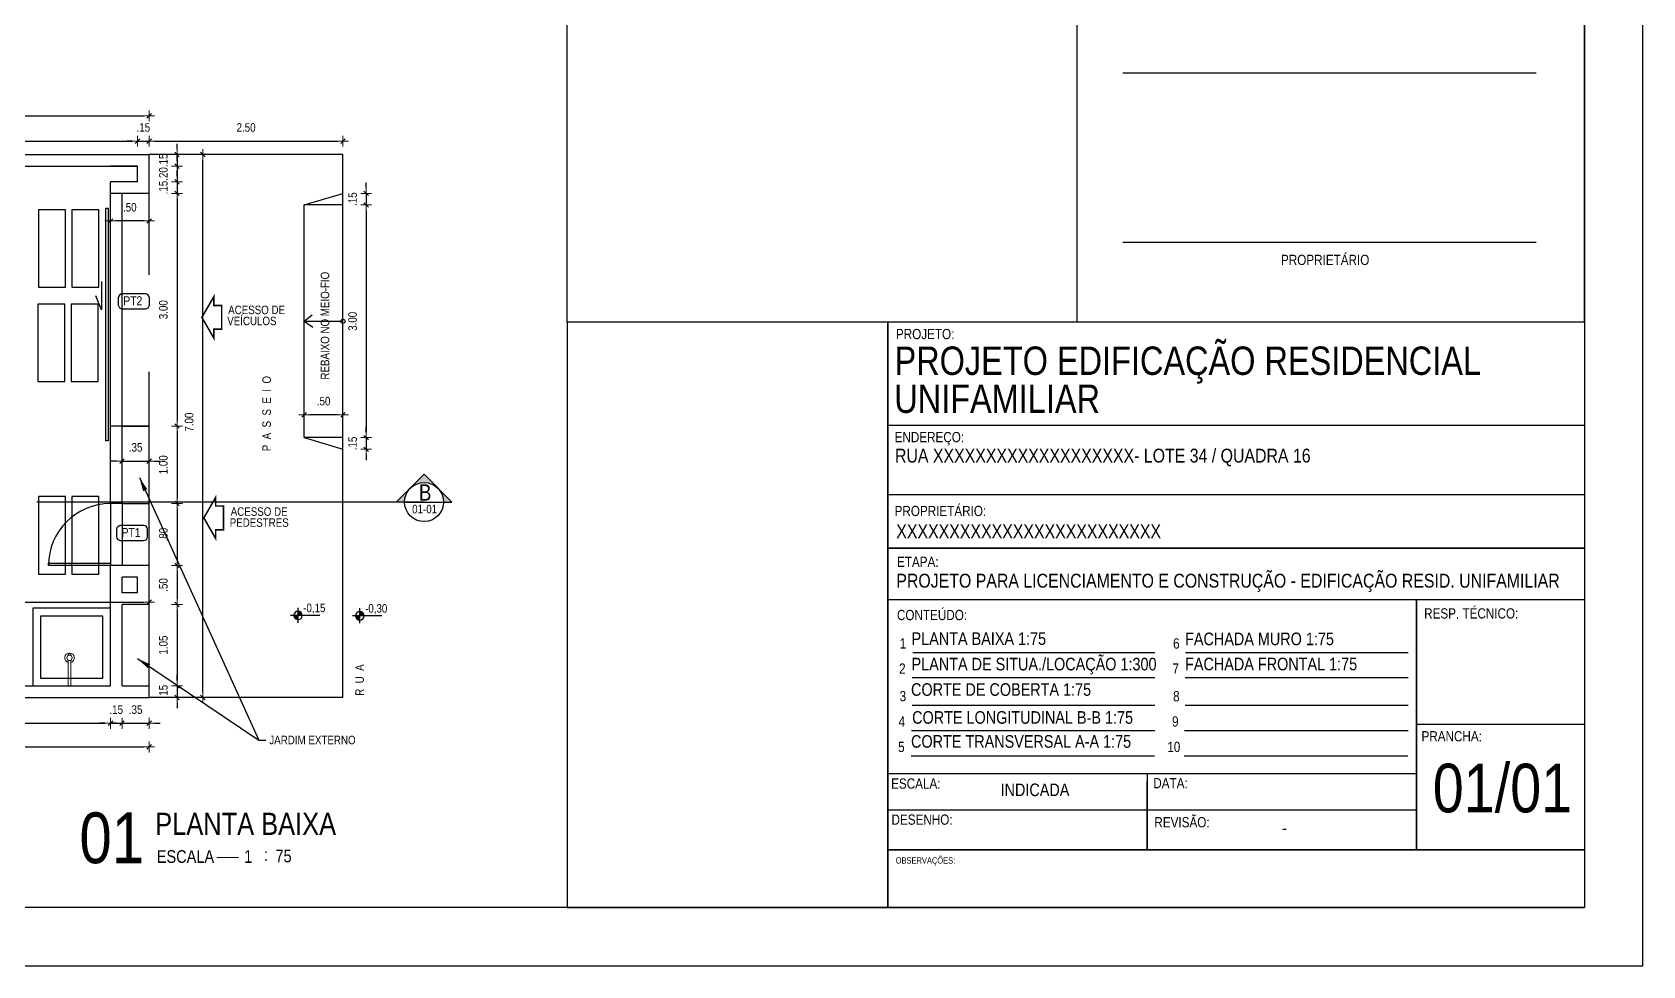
# Model space of a CAD drawing. Header units: millimetres. Extents: x -178 to 521, y -135 to 750.
# Drawn here: x 32.8 to 53.57, y 700.13 to 712.17 of the extents above; entities that cross this region are included whole.
import ezdxf
from ezdxf.enums import TextEntityAlignment as Align

# ---------------------------------------------------------------- set-up
doc = ezdxf.new("R2010")
doc.units = ezdxf.units.MM
doc.header["$LTSCALE"] = 20
doc.header["$MEASUREMENT"] = 0
doc.header["$PDSIZE"] = -5
for name, pattern in [('DASHDOT2', [0.5, 0.25, -0.125, 0, -0.125]), ('HIDDEN2', [0.1875, 0.125, -0.0625]), ('TRAÇO-2PTOS_P', [0.625, 0.25, -0.125, 0, -0.125, 0, -0.125])]:
    doc.linetypes.add(name, pattern=pattern)
doc.layers.get('0').update_dxf_attribs({"linetype": 'CONTINUOUS'})
doc.layers.get('Defpoints').update_dxf_attribs({"linetype": 'CONTINUOUS'})
for name, color, linetype in [('AR-ALV', 5, 'CONTINUOUS'), ('ARQ-COB-PROJ', 8, 'TRAÇO-2PTOS_P'), ('COTA', 7, 'CONTINUOUS'), ('COTAS', 7, 'CONTINUOUS'), ('DIVERSOS', 1, 'CONTINUOUS'), ('E-txt-g', 3, 'CONTINUOUS'), ('E-TXT-Y', 2, 'CONTINUOUS'), ('Layer1', 7, 'CONTINUOUS'), ('LAYER4', 7, 'CONTINUOUS'), ('LAYER5', 8, 'CONTINUOUS'), ('LAYER7', 4, 'CONTINUOUS'), ("LINHA - PROJETU'S", 1, 'CONTINUOUS'), ("PRANCHA - PROJETU'S", 7, 'CONTINUOUS'), ('TEXTO', 4, 'CONTINUOUS')]:
    doc.layers.add(name, color=color, linetype=linetype)
for name, color, linetype, lineweight in [('E-Cta-W', 7, 'CONTINUOUS', 20), ('E-Lay-9', 9, 'CONTINUOUS', 9), ('E-Pen-C', 4, 'CONTINUOUS', 15), ('E-Pen-G', 3, 'CONTINUOUS', 30), ('E-Txt-W', 7, 'CONTINUOUS', 20)]:
    doc.layers.add(name, color=color, linetype=linetype, lineweight=lineweight)
doc.styles.add('F2', font='ARIALN.TTF')
doc.dimstyles.new('DIMENSION-1', dxfattribs={"dimtxt": 0.11, "dimasz": 0.07, "dimexe": 1, "dimexo": 0, "dimgap": 0.12, "dimtad": 1, "dimzin": 7, "dimdsep": 46, "dimtxsty": 'F2', "dimblk1": 'TRACO', "dimblk2": 'TRACO', "dimsah": 1, "dimcen": 1, "dimse1": 1, "dimse2": 1, "dimclrd": 256, "dimclre": 256, "dimclrt": 6, "dimadec": 0, "dimazin": 0, "dimtfac": 1, "dimtix": 1, "dimtmove": 2, "dimatfit": 3, "dimldrblk": 'TRACO', "dimfxl": 1, "dimtolj": 1, "dimtzin": 0, "dimarcsym": 0})
doc.dimstyles.get("Standard").update_dxf_attribs({"dimtxt": 0.18, "dimasz": 0.18, "dimexe": 0.18, "dimexo": 0.0625, "dimgap": 0.09, "dimtad": 0, "dimtih": 1, "dimtoh": 1, "dimdec": 4, "dimzin": 0, "dimdsep": 46, "dimtxsty": 'Standard', "dimcen": 0.09, "dimadec": 0, "dimazin": 0, "dimtfac": 1, "dimtdec": 4, "dimtofl": 0, "dimtmove": 0, "dimatfit": 3, "dimfxl": 1, "dimtolj": 1, "dimtzin": 0, "dimarcsym": 0})

# ---------------------------------------------------------------- blocks, each defined once
blk = doc.blocks.new('TRACO')
at = {"layer": 'E-Pen-C'}
for p, q in [((-1, 0), (1, 0)), ((0, 1), (0, -1))]:
    blk.add_line(p, q, dxfattribs=at)
at = {"layer": 'E-Pen-G'}
blk.add_line((-0.42, -0.42), (0.42, 0.42), dxfattribs=at)
blk = doc.blocks.new('*D695')
at = {"linetype": 'Continuous', "lineweight": -2}
blk.add_line((30.034, 703.257), (33.734, 703.257), dxfattribs=at)
at = {"layer": 'Defpoints', "color": 0, "linetype": 'Continuous'}
for p in [(29.964, 703.74), (33.804, 703.74), (33.804, 703.257)]:
    blk.add_point(p, dxfattribs=at)
at = {"linetype": 'Continuous', "lineweight": -2, "xscale": 0.07, "yscale": 0.07, "zscale": 0.07, "rotation": 180}
blk.add_blockref('TRACO', (29.964, 703.257), dxfattribs=at)
at = {"linetype": 'Continuous', "lineweight": -2, "xscale": 0.07, "yscale": 0.07, "zscale": 0.07}
blk.add_blockref('TRACO', (33.804, 703.257), dxfattribs=at)
at = {"color": 6, "linetype": 'Continuous', "insert": (31.884, 703.433), "char_height": 0.11, "attachment_point": 5, "style": 'F2'}
blk.add_mtext('\\A1;3.85', dxfattribs=at)
blk = doc.blocks.new('*D563')
at = {"lineweight": -2}
for p, q in [((33.734, 703.257), (33.664, 703.257)), ((33.804, 703.257), (33.954, 703.257)), ((34.024, 703.257), (34.094, 703.257))]:
    blk.add_line(p, q, dxfattribs=at)
at = {"layer": 'Defpoints', "color": 0}
for p in [(33.804, 703.74), (33.954, 703.74), (33.954, 703.257)]:
    blk.add_point(p, dxfattribs=at)
at = {"lineweight": -2, "xscale": 0.07, "yscale": 0.07, "zscale": 0.07}
blk.add_blockref('TRACO', (33.804, 703.257), dxfattribs=at)
at = {"lineweight": -2, "xscale": 0.07, "yscale": 0.07, "zscale": 0.07, "rotation": 180}
blk.add_blockref('TRACO', (33.954, 703.257), dxfattribs=at)
at = {"color": 6, "insert": (33.879, 703.433), "char_height": 0.11, "attachment_point": 5, "style": 'F2'}
blk.add_mtext('\\A1;.15', dxfattribs=at)
blk = doc.blocks.new('*D696')
at = {"linetype": 'Continuous', "lineweight": -2}
blk.add_line((9.374, 702.952), (34.234, 702.952), dxfattribs=at)
at = {"layer": 'Defpoints', "color": 0, "linetype": 'Continuous'}
for p in [(9.304, 703.59), (34.304, 703.59), (34.304, 702.952)]:
    blk.add_point(p, dxfattribs=at)
at = {"linetype": 'Continuous', "lineweight": -2, "xscale": 0.07, "yscale": 0.07, "zscale": 0.07, "rotation": 180}
blk.add_blockref('TRACO', (9.304, 702.952), dxfattribs=at)
at = {"linetype": 'Continuous', "lineweight": -2, "xscale": 0.07, "yscale": 0.07, "zscale": 0.07}
blk.add_blockref('TRACO', (34.304, 702.952), dxfattribs=at)
at = {"color": 6, "linetype": 'Continuous', "insert": (22.954, 703.128), "char_height": 0.11, "attachment_point": 5, "style": 'F2'}
blk.add_mtext('\\A1;25.00', dxfattribs=at)
blk = doc.blocks.new('*D709')
at = {"linetype": 'Continuous', "lineweight": -2}
blk.add_line((30.034, 710.763), (34.084, 710.763), dxfattribs=at)
at = {"layer": 'Defpoints', "color": 0, "linetype": 'Continuous'}
for p in [(34.154, 710.763), (34.154, 710.44), (29.964, 706.89)]:
    blk.add_point(p, dxfattribs=at)
at = {"linetype": 'Continuous', "lineweight": -2, "xscale": 0.07, "yscale": 0.07, "zscale": 0.07, "rotation": 180}
blk.add_blockref('TRACO', (29.964, 710.763), dxfattribs=at)
at = {"linetype": 'Continuous', "lineweight": -2, "xscale": 0.07, "yscale": 0.07, "zscale": 0.07}
blk.add_blockref('TRACO', (34.154, 710.763), dxfattribs=at)
at = {"color": 6, "linetype": 'Continuous', "insert": (32.059, 710.939), "char_height": 0.11, "attachment_point": 5, "style": 'F2'}
blk.add_mtext('\\A1;4.19', dxfattribs=at)
blk = doc.blocks.new('*D567')
at = {"lineweight": -2}
for p, q in [((34.084, 710.763), (34.014, 710.763)), ((34.154, 710.763), (34.304, 710.763)), ((34.374, 710.763), (34.444, 710.763))]:
    blk.add_line(p, q, dxfattribs=at)
at = {"layer": 'Defpoints', "color": 0}
for p in [(34.304, 710.763), (34.304, 710.59), (34.154, 710.44)]:
    blk.add_point(p, dxfattribs=at)
at = {"lineweight": -2, "xscale": 0.07, "yscale": 0.07, "zscale": 0.07}
blk.add_blockref('TRACO', (34.154, 710.763), dxfattribs=at)
at = {"lineweight": -2, "xscale": 0.07, "yscale": 0.07, "zscale": 0.07, "rotation": 180}
blk.add_blockref('TRACO', (34.304, 710.763), dxfattribs=at)
at = {"color": 6, "insert": (34.229, 710.939), "char_height": 0.11, "attachment_point": 5, "style": 'F2'}
blk.add_mtext('\\A1;.15', dxfattribs=at)
blk = doc.blocks.new('*D710')
at = {"linetype": 'Continuous', "lineweight": -2}
blk.add_line((9.374, 711.09), (34.234, 711.09), dxfattribs=at)
at = {"layer": 'Defpoints', "color": 0, "linetype": 'Continuous'}
for p in [(34.304, 711.09), (9.304, 710.59), (34.304, 710.59)]:
    blk.add_point(p, dxfattribs=at)
at = {"linetype": 'Continuous', "lineweight": -2, "xscale": 0.07, "yscale": 0.07, "zscale": 0.07, "rotation": 180}
blk.add_blockref('TRACO', (9.304, 711.09), dxfattribs=at)
at = {"linetype": 'Continuous', "lineweight": -2, "xscale": 0.07, "yscale": 0.07, "zscale": 0.07}
blk.add_blockref('TRACO', (34.304, 711.09), dxfattribs=at)
at = {"color": 6, "linetype": 'Continuous', "insert": (22.954, 711.266), "char_height": 0.11, "attachment_point": 5, "style": 'F2'}
blk.add_mtext('\\A1;25.00', dxfattribs=at)
blk = doc.blocks.new('*D587')
at = {"linetype": 'Continuous', "lineweight": -2}
blk.add_line((34.374, 710.763), (36.734, 710.763), dxfattribs=at)
at = {"layer": 'Defpoints', "color": 0, "linetype": 'Continuous'}
for p in [(36.804, 710.763), (34.304, 710.363), (36.804, 710.363)]:
    blk.add_point(p, dxfattribs=at)
at = {"linetype": 'Continuous', "lineweight": -2, "xscale": 0.07, "yscale": 0.07, "zscale": 0.07, "rotation": 180}
blk.add_blockref('TRACO', (34.304, 710.763), dxfattribs=at)
at = {"linetype": 'Continuous', "lineweight": -2, "xscale": 0.07, "yscale": 0.07, "zscale": 0.07}
blk.add_blockref('TRACO', (36.804, 710.763), dxfattribs=at)
at = {"color": 6, "linetype": 'Continuous', "insert": (35.554, 710.939), "char_height": 0.11, "attachment_point": 5, "style": 'F2'}
blk.add_mtext('\\A1;2.50', dxfattribs=at)
blk = doc.blocks.new('*D588')
at = {"linetype": 'Continuous', "lineweight": -2}
for p, q in [((37.104, 710.16), (37.104, 710.23)), ((37.104, 710.09), (37.104, 709.94)), ((37.104, 709.87), (37.104, 709.8))]:
    blk.add_line(p, q, dxfattribs=at)
at = {"layer": 'Defpoints', "color": 0, "linetype": 'Continuous'}
for p in [(36.945, 710.09), (36.945, 709.94), (37.104, 709.94)]:
    blk.add_point(p, dxfattribs=at)
at = {"linetype": 'Continuous', "lineweight": -2, "xscale": 0.07, "yscale": 0.07, "zscale": 0.07}
for p, rotation in [((37.104, 710.09), 270), ((37.104, 709.94), 90)]:
    blk.add_blockref('TRACO', p, dxfattribs=dict(at, rotation=rotation))
at = {"color": 6, "linetype": 'Continuous', "insert": (36.928, 710.015), "char_height": 0.11, "attachment_point": 5, "rotation": 90, "style": 'F2'}
blk.add_mtext('\\A1;.15', dxfattribs=at)
blk = doc.blocks.new('*D589')
at = {"linetype": 'Continuous', "lineweight": -2}
blk.add_line((37.104, 709.87), (37.104, 707.01), dxfattribs=at)
at = {"layer": 'Defpoints', "color": 0, "linetype": 'Continuous'}
for p in [(36.945, 709.94), (36.945, 706.94), (37.104, 706.94)]:
    blk.add_point(p, dxfattribs=at)
at = {"linetype": 'Continuous', "lineweight": -2, "xscale": 0.07, "yscale": 0.07, "zscale": 0.07}
for p, rotation in [((37.104, 709.94), 90), ((37.104, 706.94), 270)]:
    blk.add_blockref('TRACO', p, dxfattribs=dict(at, rotation=rotation))
at = {"color": 6, "linetype": 'Continuous', "insert": (36.928, 708.44), "char_height": 0.11, "attachment_point": 5, "rotation": 90, "style": 'F2'}
blk.add_mtext('\\A1;3.00', dxfattribs=at)
blk = doc.blocks.new('*D590')
at = {"linetype": 'Continuous', "lineweight": -2}
for p, q in [((37.104, 707.01), (37.104, 707.08)), ((37.104, 706.94), (37.104, 706.79)), ((37.104, 706.72), (37.104, 706.65))]:
    blk.add_line(p, q, dxfattribs=at)
at = {"layer": 'Defpoints', "color": 0, "linetype": 'Continuous'}
for p in [(36.945, 706.94), (36.945, 706.79), (37.104, 706.79)]:
    blk.add_point(p, dxfattribs=at)
at = {"linetype": 'Continuous', "lineweight": -2, "xscale": 0.07, "yscale": 0.07, "zscale": 0.07}
for p, rotation in [((37.104, 706.94), 270), ((37.104, 706.79), 90)]:
    blk.add_blockref('TRACO', p, dxfattribs=dict(at, rotation=rotation))
at = {"color": 6, "linetype": 'Continuous', "insert": (36.928, 706.865), "char_height": 0.11, "attachment_point": 5, "rotation": 90, "style": 'F2'}
blk.add_mtext('\\A1;.15', dxfattribs=at)
blk = doc.blocks.new('*D591')
at = {"linetype": 'Continuous', "lineweight": -2}
blk.add_line((36.734, 707.234), (36.374, 707.234), dxfattribs=at)
at = {"layer": 'Defpoints', "color": 0, "linetype": 'Continuous'}
for p in [(36.304, 707.234), (36.304, 706.94), (36.804, 706.94)]:
    blk.add_point(p, dxfattribs=at)
at = {"linetype": 'Continuous', "lineweight": -2, "xscale": 0.07, "yscale": 0.07, "zscale": 0.07, "rotation": 180}
blk.add_blockref('TRACO', (36.304, 707.234), dxfattribs=at)
at = {"linetype": 'Continuous', "lineweight": -2, "xscale": 0.07, "yscale": 0.07, "zscale": 0.07}
blk.add_blockref('TRACO', (36.804, 707.234), dxfattribs=at)
at = {"color": 6, "linetype": 'Continuous', "insert": (36.554, 707.41), "char_height": 0.11, "attachment_point": 5, "style": 'F2'}
blk.add_mtext('\\A1;.50', dxfattribs=at)
blk = doc.blocks.new('*D592')
at = {"linetype": 'Continuous', "lineweight": -2}
for p, q in [((34.663, 710.66), (34.663, 710.73)), ((34.663, 710.59), (34.663, 710.44)), ((34.663, 710.37), (34.663, 710.3))]:
    blk.add_line(p, q, dxfattribs=at)
at = {"layer": 'Defpoints', "color": 0, "linetype": 'Continuous'}
for p in [(34.397, 710.59), (34.397, 710.44), (34.663, 710.44)]:
    blk.add_point(p, dxfattribs=at)
at = {"linetype": 'Continuous', "lineweight": -2, "xscale": 0.07, "yscale": 0.07, "zscale": 0.07}
for p, rotation in [((34.663, 710.59), 270), ((34.663, 710.44), 90)]:
    blk.add_blockref('TRACO', p, dxfattribs=dict(at, rotation=rotation))
at = {"color": 6, "linetype": 'Continuous', "insert": (34.487, 710.515), "char_height": 0.11, "attachment_point": 5, "rotation": 90, "style": 'F2'}
blk.add_mtext('\\A1;.15', dxfattribs=at)
blk = doc.blocks.new('*D593')
at = {"linetype": 'Continuous', "lineweight": -2}
for p, q in [((34.663, 710.51), (34.663, 710.58)), ((34.663, 710.44), (34.663, 710.24)), ((34.663, 710.17), (34.663, 710.1))]:
    blk.add_line(p, q, dxfattribs=at)
at = {"layer": 'Defpoints', "color": 0, "linetype": 'Continuous'}
for p in [(34.397, 710.44), (34.247, 710.24), (34.663, 710.24)]:
    blk.add_point(p, dxfattribs=at)
at = {"linetype": 'Continuous', "lineweight": -2, "xscale": 0.07, "yscale": 0.07, "zscale": 0.07}
for p, rotation in [((34.663, 710.44), 270), ((34.663, 710.24), 90)]:
    blk.add_blockref('TRACO', p, dxfattribs=dict(at, rotation=rotation))
at = {"color": 6, "linetype": 'Continuous', "insert": (34.487, 710.34), "char_height": 0.11, "attachment_point": 5, "rotation": 90, "style": 'F2'}
blk.add_mtext('\\A1;.20', dxfattribs=at)
blk = doc.blocks.new('*D594')
at = {"linetype": 'Continuous', "lineweight": -2}
blk.add_line((34.663, 710.02), (34.663, 707.16), dxfattribs=at)
at = {"layer": 'Defpoints', "color": 0, "linetype": 'Continuous'}
for p in [(34.247, 710.09), (34.047, 707.09), (34.663, 707.09)]:
    blk.add_point(p, dxfattribs=at)
at = {"linetype": 'Continuous', "lineweight": -2, "xscale": 0.07, "yscale": 0.07, "zscale": 0.07}
for p, rotation in [((34.663, 710.09), 90), ((34.663, 707.09), 270)]:
    blk.add_blockref('TRACO', p, dxfattribs=dict(at, rotation=rotation))
at = {"color": 6, "linetype": 'Continuous', "insert": (34.487, 708.59), "char_height": 0.11, "attachment_point": 5, "rotation": 90, "style": 'F2'}
blk.add_mtext('\\A1;3.00', dxfattribs=at)
blk = doc.blocks.new('*D595')
at = {"linetype": 'Continuous', "lineweight": -2}
blk.add_line((34.663, 707.02), (34.663, 706.16), dxfattribs=at)
at = {"layer": 'Defpoints', "color": 0, "linetype": 'Continuous'}
for p in [(34.047, 707.09), (34.047, 706.09), (34.663, 706.09)]:
    blk.add_point(p, dxfattribs=at)
at = {"linetype": 'Continuous', "lineweight": -2, "xscale": 0.07, "yscale": 0.07, "zscale": 0.07}
for p, rotation in [((34.663, 707.09), 90), ((34.663, 706.09), 270)]:
    blk.add_blockref('TRACO', p, dxfattribs=dict(at, rotation=rotation))
at = {"color": 6, "linetype": 'Continuous', "insert": (34.487, 706.59), "char_height": 0.11, "attachment_point": 5, "rotation": 90, "style": 'F2'}
blk.add_mtext('\\A1;1.00', dxfattribs=at)
blk = doc.blocks.new('*D596')
at = {"linetype": 'Continuous', "lineweight": -2}
blk.add_line((34.663, 706.02), (34.663, 705.36), dxfattribs=at)
at = {"layer": 'Defpoints', "color": 0, "linetype": 'Continuous'}
for p in [(34.047, 706.09), (34.047, 705.29), (34.663, 705.29)]:
    blk.add_point(p, dxfattribs=at)
at = {"linetype": 'Continuous', "lineweight": -2, "xscale": 0.07, "yscale": 0.07, "zscale": 0.07}
for p, rotation in [((34.663, 706.09), 90), ((34.663, 705.29), 270)]:
    blk.add_blockref('TRACO', p, dxfattribs=dict(at, rotation=rotation))
at = {"color": 6, "linetype": 'Continuous', "insert": (34.487, 705.69), "char_height": 0.11, "attachment_point": 5, "rotation": 90, "style": 'F2'}
blk.add_mtext('\\A1;.80', dxfattribs=at)
blk = doc.blocks.new('*D597')
at = {"linetype": 'Continuous', "lineweight": -2}
blk.add_line((34.663, 704.72), (34.663, 703.81), dxfattribs=at)
at = {"layer": 'Defpoints', "color": 0, "linetype": 'Continuous'}
for p in [(34.047, 704.79), (34.397, 703.74), (34.663, 703.74)]:
    blk.add_point(p, dxfattribs=at)
at = {"linetype": 'Continuous', "lineweight": -2, "xscale": 0.07, "yscale": 0.07, "zscale": 0.07}
for p, rotation in [((34.663, 704.79), 90), ((34.663, 703.74), 270)]:
    blk.add_blockref('TRACO', p, dxfattribs=dict(at, rotation=rotation))
at = {"color": 6, "linetype": 'Continuous', "insert": (34.487, 704.265), "char_height": 0.11, "attachment_point": 5, "rotation": 90, "style": 'F2'}
blk.add_mtext('\\A1;1.05', dxfattribs=at)
blk = doc.blocks.new('*D598')
at = {"linetype": 'Continuous', "lineweight": -2}
for p, q in [((34.663, 703.81), (34.663, 703.88)), ((34.663, 703.74), (34.663, 703.59)), ((34.663, 703.52), (34.663, 703.45))]:
    blk.add_line(p, q, dxfattribs=at)
at = {"layer": 'Defpoints', "color": 0, "linetype": 'Continuous'}
for p in [(34.397, 703.74), (34.397, 703.59), (34.663, 703.59)]:
    blk.add_point(p, dxfattribs=at)
at = {"linetype": 'Continuous', "lineweight": -2, "xscale": 0.07, "yscale": 0.07, "zscale": 0.07}
for p, rotation in [((34.663, 703.74), 270), ((34.663, 703.59), 90)]:
    blk.add_blockref('TRACO', p, dxfattribs=dict(at, rotation=rotation))
at = {"color": 6, "linetype": 'Continuous', "insert": (34.487, 703.665), "char_height": 0.11, "attachment_point": 5, "rotation": 90, "style": 'F2'}
blk.add_mtext('\\A1;.15', dxfattribs=at)
blk = doc.blocks.new('*D599')
at = {"linetype": 'Continuous', "lineweight": -2}
blk.add_line((34.996, 703.66), (34.996, 710.52), dxfattribs=at)
at = {"layer": 'Defpoints', "color": 0, "linetype": 'Continuous'}
for p in [(34.996, 710.59), (36.877, 710.59), (36.804, 703.59)]:
    blk.add_point(p, dxfattribs=at)
at = {"linetype": 'Continuous', "lineweight": -2, "xscale": 0.07, "yscale": 0.07, "zscale": 0.07}
for p, rotation in [((34.996, 710.59), 90), ((34.996, 703.59), 270)]:
    blk.add_blockref('TRACO', p, dxfattribs=dict(at, rotation=rotation))
at = {"color": 6, "linetype": 'Continuous', "insert": (34.82, 707.14), "char_height": 0.11, "attachment_point": 5, "rotation": 90, "style": 'F2'}
blk.add_mtext('\\A1;7.00', dxfattribs=at)
blk = doc.blocks.new('Seta')
at = {"const_width": 2}
blk.add_lwpolyline([(10, 15), (10, 26), (25, 0), (10, -26), (10, -15), (0, -15), (0, 15)], close=True, dxfattribs=at)
blk = doc.blocks.new('*D600')
at = {"linetype": 'Continuous', "lineweight": -2}
blk.add_line((34.234, 709.734), (33.874, 709.734), dxfattribs=at)
at = {"layer": 'Defpoints', "color": 0, "linetype": 'Continuous'}
for p in [(33.804, 709.881), (33.804, 709.734), (34.304, 709.881)]:
    blk.add_point(p, dxfattribs=at)
at = {"linetype": 'Continuous', "lineweight": -2, "xscale": 0.07, "yscale": 0.07, "zscale": 0.07, "rotation": 180}
blk.add_blockref('TRACO', (33.804, 709.734), dxfattribs=at)
at = {"linetype": 'Continuous', "lineweight": -2, "xscale": 0.07, "yscale": 0.07, "zscale": 0.07}
blk.add_blockref('TRACO', (34.304, 709.734), dxfattribs=at)
at = {"color": 6, "linetype": 'Continuous', "insert": (34.054, 709.91), "char_height": 0.11, "attachment_point": 5, "style": 'F2'}
blk.add_mtext('\\A1;.50', dxfattribs=at)
blk = doc.blocks.new('*D601')
at = {"linetype": 'Continuous', "lineweight": -2}
for p, q in [((34.663, 710.31), (34.663, 710.38)), ((34.663, 710.24), (34.663, 710.09)), ((34.663, 710.02), (34.663, 709.95))]:
    blk.add_line(p, q, dxfattribs=at)
at = {"layer": 'Defpoints', "color": 0, "linetype": 'Continuous'}
for p in [(34.247, 710.24), (34.247, 710.09), (34.663, 710.09)]:
    blk.add_point(p, dxfattribs=at)
at = {"linetype": 'Continuous', "lineweight": -2, "xscale": 0.07, "yscale": 0.07, "zscale": 0.07}
for p, rotation in [((34.663, 710.24), 270), ((34.663, 710.09), 90)]:
    blk.add_blockref('TRACO', p, dxfattribs=dict(at, rotation=rotation))
at = {"color": 6, "linetype": 'Continuous', "insert": (34.487, 710.165), "char_height": 0.11, "attachment_point": 5, "rotation": 90, "style": 'F2'}
blk.add_mtext('\\A1;.15', dxfattribs=at)
blk = doc.blocks.new('*D602')
at = {"linetype": 'Continuous', "lineweight": -2}
blk.add_line((34.663, 705.22), (34.663, 704.86), dxfattribs=at)
at = {"layer": 'Defpoints', "color": 0, "linetype": 'Continuous'}
for p in [(34.047, 705.29), (34.047, 704.79), (34.663, 704.79)]:
    blk.add_point(p, dxfattribs=at)
at = {"linetype": 'Continuous', "lineweight": -2, "xscale": 0.07, "yscale": 0.07, "zscale": 0.07}
for p, rotation in [((34.663, 705.29), 90), ((34.663, 704.79), 270)]:
    blk.add_blockref('TRACO', p, dxfattribs=dict(at, rotation=rotation))
at = {"color": 6, "linetype": 'Continuous', "insert": (34.487, 705.04), "char_height": 0.11, "attachment_point": 5, "rotation": 90, "style": 'F2'}
blk.add_mtext('\\A1;.50', dxfattribs=at)
blk = doc.blocks.new('*D603')
at = {"linetype": 'Continuous', "lineweight": -2}
for p, q in [((33.884, 703.257), (33.814, 703.257)), ((33.954, 703.257), (34.304, 703.257)), ((34.374, 703.257), (34.444, 703.257))]:
    blk.add_line(p, q, dxfattribs=at)
at = {"layer": 'Defpoints', "color": 0, "linetype": 'Continuous'}
for p in [(33.954, 703.74), (34.304, 703.74), (34.304, 703.257)]:
    blk.add_point(p, dxfattribs=at)
at = {"linetype": 'Continuous', "lineweight": -2, "xscale": 0.07, "yscale": 0.07, "zscale": 0.07}
blk.add_blockref('TRACO', (33.954, 703.257), dxfattribs=at)
at = {"linetype": 'Continuous', "lineweight": -2, "xscale": 0.07, "yscale": 0.07, "zscale": 0.07, "rotation": 180}
blk.add_blockref('TRACO', (34.304, 703.257), dxfattribs=at)
at = {"color": 6, "linetype": 'Continuous', "insert": (34.129, 703.433), "char_height": 0.11, "attachment_point": 5, "style": 'F2'}
blk.add_mtext('\\A1;.35', dxfattribs=at)
blk = doc.blocks.new('Chuveiro')
at = {"layer": 'E-Lay-9', "color": 8}
for p, q in [((-0.031, 0.016), (-0.36, 0.016)), ((0.051, 0.016), (0.031, 0.016)), ((0.051, 0.016), (0.051, -0.016)), ((-0.031, -0.016), (-0.36, -0.016)), ((0.051, -0.016), (0.031, -0.016))]:
    blk.add_line(p, q, dxfattribs=at)
blk.add_circle((0, 0), 0.0348, dxfattribs=at)
for centre, radius, start, end in [((0, 0), 0.0624, 194.4775, 165.5225), ((0.009, 0), 0.0444, 339.4266, 20.5734)]:
    blk.add_arc(centre, radius, start, end, dxfattribs=at)
blk = doc.blocks.new('IND_DES')
at = {"layer": 'E-Txt-W', "color": 7}
blk.add_line((0.027, -0.243), (0.198, -0.243), dxfattribs=at)
at = {"layer": 'E-txt-g', "color": 7, "style": 'F2'}
for s, p in [('ESCALA', (-0.446, -0.286)), ('1', (0.243, -0.286)), (':', (0.399, -0.271))]:
    blk.add_text(s, height=0.1, dxfattribs=at).set_placement(p)
blk.add_attdef('ESCALA', (0.49, -0.281), '', height=0.1, dxfattribs=at)
at = {"layer": 'E-Txt-W', "color": 6, "style": 'F2'}
blk.add_attdef('00', text='', height=0.4, dxfattribs=at).set_placement((-0.708, -0.288), align=Align.CENTER)
at = {"layer": 'E-TXT-Y', "color": 7, "style": 'F2'}
for tag, p in [('PROJETO', (-0.456, 0.183)), ('DESENHO', (-0.458, -0.066))]:
    blk.add_attdef(tag, p, '', height=0.175, dxfattribs=at)
blk = doc.blocks.new('A$C52F82244')
at = {"layer": 'LAYER5'}
blk.add_hatch(color=2, dxfattribs=at).paths.add_polyline_path([(0.5, 0.85), (0, 0.35), (0.15, 0.35, -1), (0.85, 0.35), (1, 0.35)])
at = {"layer": 'LAYER4', "color": 2}
blk.add_line((0.15, 0.35), (0.85, 0.35), dxfattribs=at)
at = {"layer": 'LAYER7', "color": 2}
for p, q in [((0.5, 0.85), (0, 0.35)), ((0.5, 0.85), (1, 0.35)), ((0.15, 0.35), (0, 0.35)), ((0.85, 0.35), (1, 0.35))]:
    blk.add_line(p, q, dxfattribs=at)
blk.add_circle((0.5, 0.35), 0.35, dxfattribs=at)
blk = doc.blocks.new('*D660')
at = {"linetype": 'Continuous', "lineweight": -2}
blk.add_line((30.034, 704.818), (34.234, 704.818), dxfattribs=at)
at = {"layer": 'Defpoints', "color": 0, "linetype": 'Continuous'}
for p in [(34.304, 707.09), (29.964, 706.89), (34.304, 704.818)]:
    blk.add_point(p, dxfattribs=at)
at = {"linetype": 'Continuous', "lineweight": -2, "xscale": 0.07, "yscale": 0.07, "zscale": 0.07, "rotation": 180}
blk.add_blockref('TRACO', (29.964, 704.818), dxfattribs=at)
at = {"linetype": 'Continuous', "lineweight": -2, "xscale": 0.07, "yscale": 0.07, "zscale": 0.07}
blk.add_blockref('TRACO', (34.304, 704.818), dxfattribs=at)
at = {"color": 6, "linetype": 'Continuous', "insert": (32.134, 704.994), "char_height": 0.11, "attachment_point": 5, "style": 'F2'}
blk.add_mtext('\\A1;4.35', dxfattribs=at)
blk = doc.blocks.new('*D736')
at = {"lineweight": -2}
for p, q in [((33.884, 706.638), (33.814, 706.638)), ((33.954, 706.638), (34.304, 706.638)), ((34.374, 706.638), (34.444, 706.638))]:
    blk.add_line(p, q, dxfattribs=at)
at = {"layer": 'Defpoints', "color": 0, "linetype": 'Continuous'}
for p in [(33.954, 707.09), (34.304, 707.09), (34.304, 706.638)]:
    blk.add_point(p, dxfattribs=at)
at = {"linetype": 'Continuous', "lineweight": -2, "xscale": 0.07, "yscale": 0.07, "zscale": 0.07}
blk.add_blockref('TRACO', (33.954, 706.638), dxfattribs=at)
at = {"linetype": 'Continuous', "lineweight": -2, "xscale": 0.07, "yscale": 0.07, "zscale": 0.07, "rotation": 180}
blk.add_blockref('TRACO', (34.304, 706.638), dxfattribs=at)
at = {"color": 6, "linetype": 'Continuous', "insert": (34.129, 706.814), "char_height": 0.11, "attachment_point": 5, "style": 'F2'}
blk.add_mtext('\\A1;.35', dxfattribs=at)
blk = doc.blocks.new('NIVEL')
at = {"layer": 'DIVERSOS'}
h = blk.add_hatch(color=7, dxfattribs=at)
h.paths.add_polyline_path([(0, 0.137, 0.414214), (-0.137, 0), (0, 0)])
h.paths.add_polyline_path([(0, 0), (0, -0.137, 0.414214), (0.137, 0)])
at = {"layer": 'DIVERSOS', "color": 7}
for p, q in [((0.709, 0), (-0.242, 0)), ((0, 0.242), (0, -0.242))]:
    blk.add_line(p, q, dxfattribs=at)
blk.add_circle((0, 0), 0.137, dxfattribs=at)

msp = doc.modelspace()

# ---------------------------------------------------------------- linework, layer by layer
at = {"color": 5, "linetype": 'Continuous'}
for p, q in [((52.821, 708.429), (52.821, 721.413)), ((9.304, 710.59), (34.304, 710.59)), ((34.304, 710.44), (34.304, 710.59)), ((9.454, 710.44), (34.154, 710.44)), ((34.154, 710.44), (33.804, 710.44)), ((34.154, 710.24), (34.154, 710.44)), ((34.304, 710.09), (34.304, 710.44)), ((33.804, 710.09), (33.804, 710.24)), ((34.154, 710.24), (33.804, 710.24)), ((34.304, 710.09), (33.804, 710.09)), ((52.821, 708.429), (39.696, 708.429)), ((43.831, 700.88), (43.831, 708.429)), ((33.804, 706.09), (33.804, 707.09)), ((33.954, 707.09), (33.804, 707.09)), ((33.954, 706.09), (33.954, 707.09)), ((43.831, 707.1), (52.821, 707.1)), ((43.831, 706.206), (52.821, 706.206)), ((33.954, 706.09), (33.804, 706.09)), ((43.831, 705.513), (52.821, 705.513)), ((33.954, 705.29), (33.804, 705.29)), ((33.804, 704.94), (33.804, 705.29)), ((33.804, 704.94), (33.804, 705.29)), ((34.304, 705.29), (33.954, 705.29)), ((34.304, 704.79), (34.304, 705.29)), ((34.154, 705.14), (33.954, 705.14)), ((33.954, 704.94), (33.954, 705.14)), ((34.154, 704.94), (34.154, 705.14)), ((33.804, 703.74), (33.804, 704.94)), ((33.804, 704.79), (33.804, 704.94)), ((34.154, 704.94), (33.954, 704.94)), ((33.954, 703.74), (33.954, 704.79)), ((34.304, 704.79), (33.954, 704.79)), ((43.831, 704.854), (52.821, 704.854)), ((50.654, 704.854), (50.654, 701.634)), ((29.964, 703.74), (33.804, 703.74)), ((33.954, 703.74), (34.304, 703.74)), ((34.304, 703.59), (34.304, 703.74)), ((9.304, 703.59), (34.304, 703.59)), ((50.654, 703.244), (52.821, 703.244)), ((50.654, 702.797), (50.654, 702.284)), ((50.654, 702.605), (43.831, 702.605)), ((47.18, 702.605), (47.18, 701.626)), ((43.831, 702.139), (50.654, 702.139)), ((52.821, 701.626), (43.831, 701.626))]:
    msp.add_line(p, q, dxfattribs=at)
at = {"color": 2}
for q in [(39.696, 717.145), (39.696, 700.88)]:
    msp.add_line((39.696, 708.429), q, dxfattribs=at)
at = {"color": 7, "linetype": 'Continuous'}
for p, q in [((52.198, 711.639), (46.865, 711.639)), ((52.198, 709.457), (46.865, 709.457))]:
    msp.add_line(p, q, dxfattribs=at)
at = {"color": 8, "linetype": 'Continuous'}
for p, q in [((33.954, 707.09), (34.304, 707.09)), ((34.304, 707.09), (33.954, 707.09)), ((34.304, 706.09), (34.304, 707.09)), ((33.954, 706.09), (34.304, 706.09))]:
    msp.add_line(p, q, dxfattribs=at)
at = {"color": 2}
msp.add_lwpolyline([(-8.754, 700.13), (53.571, 700.13), (53.571, 744.68), (-8.754, 744.68)], close=True, dxfattribs=at)
at = {"color": 5, "linetype": 'Continuous'}
msp.add_lwpolyline([(-6.879, 743.93), (52.821, 743.93), (52.821, 700.88), (-6.879, 700.88)], close=True, dxfattribs=at)
at = {"color": 7, "linetype": 'Continuous'}
for points in [[(39.696, 708.429), (39.696, 721.505), (52.821, 721.505)], [(46.274, 708.429), (46.274, 721.505)]]:
    msp.add_lwpolyline(points, dxfattribs=at)
at = {"color": 5, "linetype": 'Continuous'}
msp.add_lwpolyline([(52.821, 708.429), (39.696, 708.429), (39.696, 700.88)], dxfattribs=at)
msp.add_lwpolyline([(52.821, 708.429), (39.696, 708.429), (39.696, 700.88)], dxfattribs=at)
at = {"color": 8, "linetype": 'Continuous'}
for points in [[(32.804, 703.74), (33.804, 703.74), (33.804, 704.74), (32.804, 704.74)], [(32.904, 703.84), (33.704, 703.84), (33.704, 704.64), (32.904, 704.64)]]:
    msp.add_lwpolyline(points, close=True, dxfattribs=at)
at = {"layer": 'AR-ALV', "color": 8, "linetype": 'Continuous'}
for p, q in [((36.804, 710.59), (34.304, 710.59)), ((36.804, 703.59), (36.804, 710.59)), ((33.804, 707.09), (33.804, 710.09)), ((33.954, 707.09), (33.954, 710.09)), ((36.304, 709.94), (36.804, 710.09)), ((36.804, 709.94), (36.304, 709.94)), ((36.304, 706.94), (36.304, 709.94)), ((36.304, 708.44), (36.408, 708.524)), ((36.304, 708.44), (36.804, 708.44)), ((36.304, 708.44), (36.414, 708.365)), ((36.804, 706.94), (36.304, 706.94)), ((36.304, 706.94), (36.804, 706.79)), ((33.804, 706.09), (33.804, 705.29)), ((33.954, 706.09), (33.954, 705.29)), ((34.304, 703.74), (34.304, 705.09)), ((36.804, 703.59), (34.304, 703.59))]:
    msp.add_line(p, q, dxfattribs=at)
at = {"layer": 'AR-ALV', "color": 2, "linetype": 'DASHDOT2'}
msp.add_line((37.854, 706.11), (8.42, 706.11), dxfattribs=at)
at = {"layer": 'AR-ALV', "color": 8, "linetype": 'Continuous'}
for points in [[(32.875, 708.879), (33.224, 708.879), (33.224, 709.878), (32.875, 709.878)], [(33.305, 708.879), (33.654, 708.879), (33.654, 709.878), (33.305, 709.878)], [(32.869, 707.663), (33.217, 707.663), (33.217, 708.662), (32.869, 708.662)], [(33.299, 707.663), (33.647, 707.663), (33.647, 708.662), (33.299, 708.662)], [(32.875, 705.181), (33.224, 705.181), (33.224, 706.18), (32.875, 706.18)], [(32.875, 705.181), (33.224, 705.181), (33.224, 706.18), (32.875, 706.18)], [(33.305, 705.181), (33.654, 705.181), (33.654, 706.18), (33.305, 706.18)], [(33.305, 705.181), (33.654, 705.181), (33.654, 706.18), (33.305, 706.18)]]:
    msp.add_lwpolyline(points, close=True, dxfattribs=at)
at = {"layer": 'AR-ALV', "color": 7, "linetype": 'Continuous'}
for points in [[(33.774, 706.897), (33.744, 706.897), (33.744, 709.897), (33.774, 709.897)], [(33.804, 705.29), (33.004, 705.29), (33.004, 705.32), (33.804, 705.32)]]:
    msp.add_lwpolyline(points, close=True, dxfattribs=at)
msp.add_lwpolyline([(33.688, 708.953), (33.688, 708.586), (33.615, 708.767)], dxfattribs=at)
at = {"layer": 'AR-ALV', "color": 8, "linetype": 'Continuous'}
msp.add_circle((36.804, 708.44), 0.0271, dxfattribs=at)
at = {"layer": 'ARQ-COB-PROJ', "linetype": 'HIDDEN2'}
msp.add_line((34.304, 705.29), (34.304, 710.09), dxfattribs=at)
msp.add_arc((33.804, 705.29), 0.8, 90, 180, dxfattribs=at)
at = {"layer": 'COTA', "color": 4, "linetype": 'Continuous'}
for points in [[(34.306, 708.744, 0.331371), (34.256, 708.794), (33.956, 708.794, 0.332506), (33.906, 708.744), (33.906, 708.649, 0.330378), (33.956, 708.599), (34.256, 708.599, 0.331371), (34.306, 708.649)], [(34.284, 705.757, 0.331371), (34.234, 705.807), (33.933, 705.807, 0.332506), (33.883, 705.757), (33.883, 705.662, 0.330378), (33.933, 705.612), (34.234, 705.612, 0.331371), (34.284, 705.662)]]:
    msp.add_lwpolyline(points, format="xyb", close=True, dxfattribs=at)
at = {"layer": "LINHA - PROJETU'S", "color": 1}
for p, q in [((43.831, 708.429), (43.831, 700.88)), ((52.821, 708.429), (52.821, 700.88)), ((43.831, 707.1), (52.821, 707.1)), ((43.831, 705.513), (52.821, 705.513)), ((52.821, 705.513), (43.831, 705.513)), ((43.831, 705.513), (52.821, 705.513)), ((43.831, 705.513), (52.821, 705.513)), ((50.654, 702.797), (50.654, 701.634)), ((47.18, 701.626), (47.18, 702.139)), ((47.18, 701.626), (43.831, 701.626)), ((50.5, 701.626), (47.18, 701.626)), ((39.696, 700.88), (52.821, 700.88)), ((39.696, 700.88), (52.821, 700.88)), ((39.696, 700.88), (52.821, 700.88))]:
    msp.add_line(p, q, dxfattribs=at)
at = {"layer": "PRANCHA - PROJETU'S", "color": 1}
for p, q in [((43.831, 702.587), (43.831, 708.429)), ((50.654, 701.634), (50.654, 704.854)), ((43.831, 700.88), (43.831, 702.587)), ((50.654, 702.587), (50.654, 702.589)), ((43.831, 702.139), (50.5, 702.139)), ((47.18, 701.626), (47.18, 702.139)), ((43.831, 701.626), (52.821, 701.626)), ((43.831, 701.626), (50.5, 701.626))]:
    msp.add_line(p, q, dxfattribs=at)
at = {"layer": "PRANCHA - PROJETU'S", "color": 7}
for p, q in [((44.153, 704.17), (47.278, 704.17)), ((47.674, 704.17), (50.111, 704.17)), ((47.674, 704.17), (50.547, 704.17)), ((44.146, 703.846), (47.278, 703.846)), ((47.668, 703.846), (50.547, 703.846)), ((44.146, 703.49), (47.278, 703.49)), ((47.668, 703.49), (50.547, 703.49)), ((44.139, 703.164), (47.278, 703.164)), ((44.139, 703.164), (47.278, 703.164)), ((47.661, 703.163), (50.547, 703.163)), ((47.661, 703.163), (50.547, 703.163)), ((44.132, 702.837), (47.271, 702.837)), ((44.132, 702.837), (47.271, 702.837)), ((47.654, 702.837), (50.541, 702.837)), ((47.654, 702.837), (50.541, 702.837))]:
    msp.add_line(p, q, dxfattribs=at)
at = {"layer": "PRANCHA - PROJETU'S"}
for p, q in [((41.023, 700.88), (52.821, 700.88)), ((44.468, 700.88), (52.578, 700.88)), ((44.468, 700.88), (52.821, 700.88))]:
    msp.add_line(p, q, dxfattribs=at)
at = {"layer": 'TEXTO', "color": 3}
msp.add_line((47.18, 702.139), (47.18, 702.508), dxfattribs=at)

# ---------------------------------------------------------------- block references
ref = msp.add_blockref('IND_DES', (35.132, 701.925), dxfattribs=dict(xscale=1.636240131907927, yscale=1.636240131907927, zscale=1.636240131907927))
ref.add_attrib('00', '01', dxfattribs={"layer": 'E-Txt-W', "height": 0.6545, "style": 'F2'}).set_placement((33.821, 701.453), align=Align.CENTER)
ref.add_attrib('DESENHO', 'PLANTA BAIXA', (34.382, 701.817), dxfattribs={"layer": 'E-TXT-Y', "color": 2, "height": 0.28634, "style": 'F2'})
ref.add_attrib('ESCALA', '75', (35.933, 701.464), dxfattribs={"layer": 'E-txt-g', "color": 7, "height": 0.1636, "style": 'F2'})
at = {"layer": 'COTAS', "color": 7, "linetype": 'Continuous', "xscale": 0.01021081284682192, "yscale": 0.01021081284682192, "zscale": 0.01021081284682192, "rotation": 180}
for p in [(35.239, 708.491), (35.264, 705.905)]:
    msp.add_blockref('Seta', p, dxfattribs=at)
at = {"layer": 'E-Lay-9', "color": 7, "rotation": 90.00000000000001}
msp.add_blockref('Chuveiro', (33.276, 704.1), dxfattribs=at)
at = {"layer": 'LAYER4', "color": 2, "xscale": 0.7200000000000001, "yscale": 0.7200000000000001, "zscale": 0.7200000000000001}
msp.add_blockref('A$C52F82244', (37.49, 705.858), dxfattribs=at)
at = {"layer": 'LAYER7', "color": 7, "linetype": 'Continuous', "xscale": -0.3985866620477118, "yscale": 0.3985866620477118, "zscale": 0.3985866620477118, "rotation": 180}
for p in [(36.224, 704.648), (37.022, 704.643)]:
    msp.add_blockref('NIVEL', p, dxfattribs=at)

# ---------------------------------------------------------------- texts
at = {"color": 7, "linetype": 'Continuous', "style": 'F2'}
msp.add_text('PROPRIETÁRIO', height=0.13168, dxfattribs=at).set_placement((49.474, 709.248), align=Align.MIDDLE)
at = {"color": 7, "style": 'F2'}
for s, height, p in [('B', 0.21, (37.784, 706.128)), ('01-01', 0.11, (37.696, 705.964))]:
    msp.add_text(s, height=height, dxfattribs=at).set_placement(p)
at = {"color": 6, "style": 'F2'}
msp.add_text('JARDIM EXTERNO', height=0.11, dxfattribs=at).set_placement((35.854, 702.986))
at = {"layer": 'E-TXT-Y', "style": 'F2'}
for s, p in [('PROJETO EDIFICAÇÃO RESIDENCIAL', (43.919, 707.749)), ('UNIFAMILIAR', (43.916, 707.259))]:
    msp.add_text(s, height=0.36579, dxfattribs=at).set_placement(p)
at = {"layer": 'Layer1', "color": 7, "linetype": 'Continuous', "style": 'F2'}
msp.add_text('REBAIXO NO MEIO-FIO', height=0.10972, rotation=90, dxfattribs=at).set_placement((36.626, 707.689))
at = {"layer": 'Layer1', "color": 4, "linetype": 'Continuous', "style": 'F2'}
for s, p in [('PT2', (33.97, 708.763, 1.712)), ('PT1', (33.948, 705.776, 1.712))]:
    msp.add_text(s, height=0.1166, dxfattribs=at).set_placement(p, align=Align.TOP_LEFT)
at = {"layer": 'Layer1', "color": 7, "linetype": 'Continuous', "style": 'F2'}
for s, p in [('VEÍCULOS', (35.311, 708.5)), ('ACESSO DE', (35.323, 708.642)), ('ACESSO DE', (35.356, 706.042)), ('PEDESTRES', (35.343, 705.9)), ('-0,15', (36.291, 704.799)), ('-0,30', (37.089, 704.793))]:
    msp.add_text(s, height=0.1097, dxfattribs=at).set_placement(p, align=Align.TOP_LEFT)
for s, height, p in [('P  A  S  S  E  I  O', 0.10972, (35.764, 706.764)), ('R  U  A', 0.1097, (36.964, 703.612))]:
    msp.add_text(s, height=height, rotation=90, dxfattribs=at).set_placement(p, align=Align.TOP_LEFT)
at = {"layer": "PRANCHA - PROJETU'S", "color": 7, "style": 'F2'}
for s, height, p in [('PROJETO:', 0.1317, (43.937, 708.21)), ('ENDEREÇO:', 0.1317, (43.92, 706.881)), ('PROPRIETÁRIO:', 0.13168, (43.92, 705.929)), ('ETAPA:', 0.1317, (43.951, 705.273)), ('CONTEÚDO:', 0.1317, (43.95, 704.587)), ('RESP. TÉCNICO:', 0.13168, (50.751, 704.608)), ('1', 0.132, (43.985, 704.221)), ('6', 0.132, (47.512, 704.22)), ('2', 0.132, (43.978, 703.896)), ('7', 0.132, (47.505, 703.896)), ('3', 0.132, (43.985, 703.541)), ('8', 0.132, (47.512, 703.54)), ('4', 0.132, (43.971, 703.214)), ('9', 0.132, (47.499, 703.214)), ('PRANCHA:', 0.1317, (50.717, 703.024)), ('5', 0.132, (43.965, 702.887)), ('10', 0.1317, (47.438, 702.887)), ('ESCALA:', 0.1317, (43.875, 702.414)), ('DATA:', 0.1317, (47.257, 702.419)), ('DESENHO:', 0.1317, (43.88, 701.949)), ('REVISÃO:', 0.1317, (47.271, 701.915))]:
    msp.add_text(s, height=height, dxfattribs=at).set_placement(p)
at = {"layer": "PRANCHA - PROJETU'S", "color": 2, "style": 'F2'}
for s, height, p in [('PLANTA BAIXA 1:75', 0.16221, (44.139, 704.267)), ('FACHADA MURO 1:75', 0.16221, (47.667, 704.264)), ('PLANTA DE SITUA./LOCAÇÃO 1:300', 0.16221, (44.139, 703.939)), ('FACHADA FRONTAL 1:75', 0.16221, (47.667, 703.94)), ('CORTE DE COBERTA 1:75', 0.16221, (44.132, 703.611)), ('CORTE LONGITUDINAL B-B 1:75', 0.16221, (44.146, 703.251)), ('CORTE TRANSVERSAL A-A 1:75', 0.16221, (44.132, 702.942)), ('01/01', 0.6275, (50.862, 702.108)), ('INDICADA', 0.1622, (45.287, 702.318)), ('-', 0.162, (48.918, 701.827))]:
    msp.add_text(s, height=height, dxfattribs=at).set_placement(p)
at = {"layer": "PRANCHA - PROJETU'S", "style": 'F2'}
msp.add_text('OBSERVAÇÕES:', height=0.0811, dxfattribs=at).set_placement((43.934, 701.448))
at = {"layer": 'TEXTO', "color": 2, "style": 'F2'}
for s, p in [('RUA XXXXXXXXXXXXXXXXXXX- LOTE 34 / QUADRA 16', (43.925, 706.619)), ('XXXXXXXXXXXXXXXXXXXXXXXXX', (43.942, 705.643)), ('PROJETO PARA LICENCIAMENTO E CONSTRUÇÃO - EDIFICAÇÃO RESID. UNIFAMILIAR ', (43.942, 705.006))]:
    msp.add_text(s, height=0.17883, dxfattribs=at).set_placement(p)

# ---------------------------------------------------------------- dimensions: what is measured, and where the dimension line sits
at = {"color": 2, "linetype": 'Continuous'}
dim = msp.add_linear_dim(base=(34.304, 711.09), p1=(9.304, 710.59), p2=(34.304, 710.59), dimstyle='DIMENSION-1', dxfattribs=at)
dim.commit()
dim.dimension.update_dxf_attribs({"geometry": '*D710', "text_midpoint": (22.954, 711.266), "dimtype": 160})
at = {"color": 5, "linetype": 'Continuous'}
dim = msp.add_linear_dim(base=(34.154, 710.763), p1=(29.964, 706.89), p2=(34.154, 710.44), dimstyle='DIMENSION-1', dxfattribs=at)
dim.commit()
dim.dimension.update_dxf_attribs({"geometry": '*D709', "text_midpoint": (32.059, 710.939)})
at = {"color": 4}
for base, p1, p2, picture, middle in [((34.304, 710.763), (34.154, 710.44), (34.304, 710.59), '*D567', (34.229, 710.939)), ((33.954, 703.257), (33.804, 703.74), (33.954, 703.74), '*D563', (33.879, 703.433))]:
    dim = msp.add_linear_dim(base=base, p1=p1, p2=p2, dimstyle='DIMENSION-1', dxfattribs=at)
    dim.commit()
    dim.dimension.update_dxf_attribs({"geometry": picture, "text_midpoint": middle})
at = {"color": 8, "linetype": 'Continuous'}
for base, p1, p2, angle, picture, middle in [((36.804, 710.763), (34.304, 710.363), (36.804, 710.363), 180, '*D587', (35.554, 710.939)), ((34.663, 710.24), (34.397, 710.44), (34.247, 710.24), 270, '*D593', (34.487, 710.34)), ((34.663, 710.44), (34.397, 710.59), (34.397, 710.44), 270, '*D592', (34.487, 710.515)), ((34.663, 710.09), (34.247, 710.24), (34.247, 710.09), 270, '*D601', (34.487, 710.165)), ((34.663, 707.09), (34.247, 710.09), (34.047, 707.09), 270, '*D594', (34.487, 708.59)), ((33.804, 709.734), (34.304, 709.881), (33.804, 709.881), 180, '*D600', (34.054, 709.91)), ((37.104, 706.94), (36.945, 709.94), (36.945, 706.94), 90, '*D589', (36.928, 708.44)), ((36.304, 707.234), (36.804, 706.94), (36.304, 706.94), 180, '*D591', (36.554, 707.41)), ((34.663, 706.09), (34.047, 707.09), (34.047, 706.09), 270, '*D595', (34.487, 706.59)), ((37.104, 706.79), (36.945, 706.94), (36.945, 706.79), 90, '*D590', (36.928, 706.865)), ((34.663, 705.29), (34.047, 706.09), (34.047, 705.29), 270, '*D596', (34.487, 705.69)), ((34.663, 704.79), (34.047, 705.29), (34.047, 704.79), 270, '*D602', (34.487, 705.04)), ((34.663, 703.74), (34.047, 704.79), (34.397, 703.74), 270, '*D597', (34.487, 704.265)), ((34.663, 703.59), (34.397, 703.74), (34.397, 703.59), 270, '*D598', (34.487, 703.665))]:
    dim = msp.add_linear_dim(base=base, p1=p1, p2=p2, angle=angle, dimstyle='DIMENSION-1', dxfattribs=at)
    dim.commit()
    dim.dimension.update_dxf_attribs({"geometry": picture, "text_midpoint": middle})
dim = msp.add_linear_dim(base=(34.996, 710.59), p1=(36.804, 703.59), p2=(36.877, 710.59), angle=270, dimstyle='DIMENSION-1', dxfattribs=at)
dim.commit()
dim.dimension.update_dxf_attribs({"geometry": '*D599', "text_midpoint": (34.82, 707.14), "dimtype": 160})
dim = msp.add_aligned_dim(p1=(36.945, 710.09), p2=(36.945, 709.94), distance=0.159, dimstyle='DIMENSION-1', dxfattribs=at)
dim.commit()
dim.dimension.update_dxf_attribs({"geometry": '*D588', "text_midpoint": (36.928, 710.015)})
dim = msp.add_linear_dim(base=(34.304, 704.818), p1=(29.964, 706.89), p2=(34.304, 707.09), text='4.35', dimstyle='DIMENSION-1', override={"dimfxl": 0.15}, dxfattribs=at)
dim.commit()
dim.dimension.update_dxf_attribs({"geometry": '*D660', "text_midpoint": (32.134, 704.994)})
dim = msp.add_linear_dim(base=(34.304, 706.638), p1=(33.954, 707.09), p2=(34.304, 707.09), dimstyle='DIMENSION-1', override={"dimfxl": 0.1}, dxfattribs=at)
dim.commit()
dim.dimension.update_dxf_attribs({"geometry": '*D736', "text_midpoint": (34.129, 706.814)})
at = {"color": 5, "linetype": 'Continuous'}
dim = msp.add_linear_dim(base=(33.804, 703.257), p1=(29.964, 703.74), p2=(33.804, 703.74), text='3.85', dimstyle='DIMENSION-1', dxfattribs=at)
dim.commit()
dim.dimension.update_dxf_attribs({"geometry": '*D695', "text_midpoint": (31.884, 703.433)})
at = {"color": 8, "linetype": 'Continuous'}
dim = msp.add_linear_dim(base=(34.304, 703.257), p1=(33.954, 703.74), p2=(34.304, 703.74), dimstyle='DIMENSION-1', dxfattribs=at)
dim.commit()
dim.dimension.update_dxf_attribs({"geometry": '*D603', "text_midpoint": (34.129, 703.433)})
at = {"color": 5, "linetype": 'Continuous'}
dim = msp.add_linear_dim(base=(34.304, 702.952), p1=(9.304, 703.59), p2=(34.304, 703.59), dimstyle='DIMENSION-1', dxfattribs=at)
dim.commit()
dim.dimension.update_dxf_attribs({"geometry": '*D696', "text_midpoint": (22.954, 703.128), "dimtype": 160})

# ---------------------------------------------------------------- leaders
at = {"layer": 'E-Cta-W', "color": 4}
for points in [[(34.178, 706.426), (35.717, 703.041), (35.809, 703.039)], [(34.153, 704.092), (35.717, 703.041), (35.809, 703.039)]]:
    msp.add_leader(points, dimstyle='Standard', dxfattribs=at)

doc.saveas('drawing.dxf')
